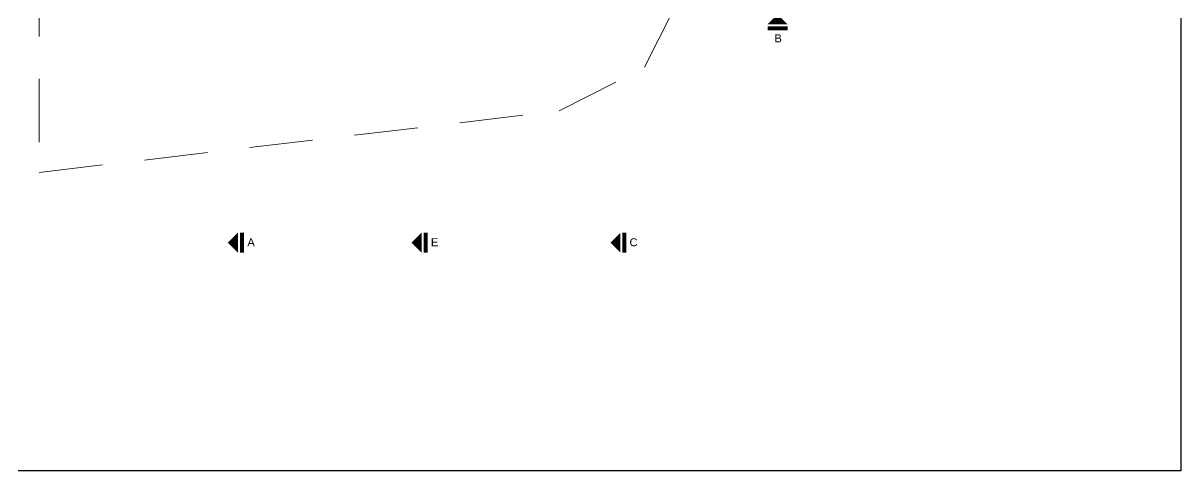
# Model space of a CAD drawing. Header units: millimetres. Extents: x 898 to 1196, y 229 to 443.
# Drawn here: x 1152.56 to 1195.97, y 320.13 to 336.93 of the extents above; entities that cross this region are included whole.
import ezdxf
from ezdxf.enums import TextEntityAlignment as Align

# ---------------------------------------------------------------- set-up
doc = ezdxf.new("R2010")
doc.units = ezdxf.units.MM
doc.linetypes.add('Projeté', pattern=[3.96875, 2.38125, -1.5875])
doc.layers.get('DEFPOINTS').update_dxf_attribs({"color": 53})
for name, color, linetype, lineweight in [('A-FLOR-OVHD', 1, 'Projeté', 18), ('p symbole', 6, 'Continuous', 20), ('p texte', 7, 'Continuous', 15)]:
    doc.layers.add(name, color=color, linetype=linetype, lineweight=lineweight)
doc.styles.add('ARIAL', font='Arial.ttf', dxfattribs={"height": 0.1})

msp = doc.modelspace()

# ---------------------------------------------------------------- linework, layer by layer
at = {"layer": 'A-FLOR-OVHD'}
for p, q in [((1153.163, 358.652), (1153.163, 331.329)), ((1175.862, 335.275), (1177.3, 338.141)), ((1172.658, 333.636), (1175.862, 335.275)), ((1153.163, 331.329), (1172.658, 333.636))]:
    msp.add_line(p, q, dxfattribs=at)
at = {"layer": 'DEFPOINTS'}
msp.add_lwpolyline([(1140.728, 370.134), (1195.968, 370.134), (1195.968, 320.134), (1140.728, 320.134)], close=True, dxfattribs=at)
at = {"layer": 'p symbole', "color": 252, "true_color": 0x939598}
for points in [[(1180.848, 336.884, 0.75, 0, 0), (1180.848, 337.259, 0, 0, 0)], [(1160.613, 328.695, 0.75, 0, 0), (1160.238, 328.695, 0, 0, 0)], [(1167.496, 328.695, 0.75, 0, 0), (1167.121, 328.695, 0, 0, 0)], [(1174.956, 328.695, 0.75, 0, 0), (1174.581, 328.695, 0, 0, 0)]]:
    msp.add_lwpolyline(points, format="xyseb", dxfattribs=at)
at = {"layer": 'p symbole', "color": 252, "true_color": 0x939598, "const_width": 0.15}
for points in [[(1180.473, 336.734), (1181.223, 336.734)], [(1160.763, 328.32), (1160.763, 329.07)], [(1167.646, 328.32), (1167.646, 329.07)], [(1175.106, 328.32), (1175.106, 329.07)]]:
    msp.add_lwpolyline(points, dxfattribs=at)

# ---------------------------------------------------------------- texts
at = {"layer": 'p texte', "style": 'ARIAL'}
for s, p in [('B', (1180.868, 336.359)), ('A', (1161.104, 328.709)), ('E', (1167.987, 328.709)), ('C', (1175.446, 328.709))]:
    msp.add_text(s, height=0.3, dxfattribs=at).set_placement(p, align=Align.MIDDLE)

doc.saveas('drawing.dxf')
